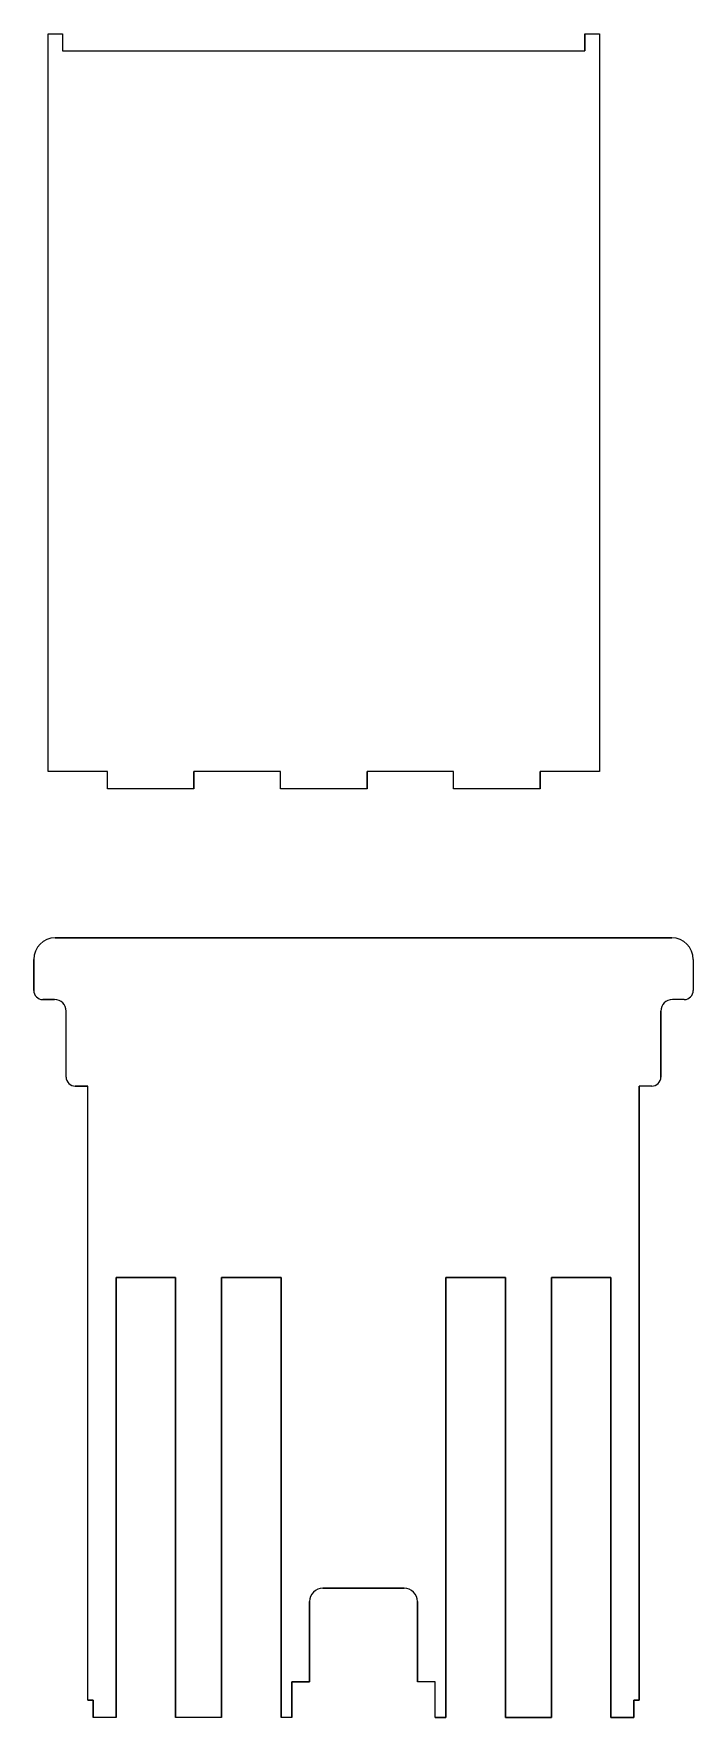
# Model space of a CAD drawing. Header units: millimetres. Extents: x 6 to 364, y 12 to 323.
# Drawn here: x 241.6 to 363.6, y 12 to 323.4 of the extents above; entities that cross this region are included whole.
import ezdxf

# ---------------------------------------------------------------- set-up
doc = ezdxf.new("R2010")
doc.units = ezdxf.units.MM
doc.layers.add('Outer Panels Sketch', color=7, linetype='Continuous')

msp = doc.modelspace()

# ---------------------------------------------------------------- linework, layer by layer
at = {"layer": 'Outer Panels Sketch'}
for p, q in [((244.23, 186.89, 121.45), (244.23, 323.39, 121.45)), ((244.23, 186.89, 121.45), (244.23, 323.39, 121.45)), ((244.23, 186.89, 121.45), (244.23, 323.39, 121.45)), ((244.23, 323.39, 121.45), (246.93, 323.39, 121.45)), ((244.23, 323.39, 121.45), (246.93, 323.39, 121.45)), ((244.23, 323.39, 121.45), (246.93, 323.39, 121.45)), ((246.93, 323.39, 121.45), (246.93, 320.19, 121.45)), ((246.93, 323.39, 121.45), (246.93, 320.19, 121.45)), ((246.93, 323.39, 121.45), (246.93, 320.19, 121.45)), ((343.53, 323.39, 121.45), (346.23, 323.39, 121.45)), ((343.53, 323.39, 121.45), (346.23, 323.39, 121.45)), ((343.53, 323.39, 121.45), (346.23, 323.39, 121.45)), ((343.53, 323.39, 121.45), (343.53, 320.19, 121.45)), ((343.53, 323.39, 121.45), (343.53, 320.19, 121.45)), ((343.53, 320.19, 121.45), (343.53, 323.39, 121.45)), ((346.23, 323.39, 121.45), (346.23, 186.89, 121.45)), ((346.23, 323.39, 121.45), (346.23, 186.89, 121.45)), ((346.23, 323.39, 121.45), (346.23, 186.89, 121.45)), ((246.93, 320.19, 121.45), (343.53, 320.19, 121.45)), ((246.93, 320.19, 121.45), (343.53, 320.19, 121.45)), ((246.93, 320.19, 121.45), (343.53, 320.19, 121.45)), ((255.23, 186.89, 121.45), (244.23, 186.89, 121.45)), ((255.23, 186.89, 121.45), (244.23, 186.89, 121.45)), ((255.23, 186.89, 121.45), (244.23, 186.89, 121.45)), ((255.23, 183.69, 121.45), (255.23, 186.89, 121.45)), ((255.23, 183.69, 121.45), (255.23, 186.89, 121.45)), ((255.23, 183.69, 121.45), (255.23, 186.89, 121.45)), ((271.23, 183.69, 121.45), (271.23, 186.89, 121.45)), ((287.23, 186.89, 121.45), (271.23, 186.89, 121.45)), ((271.23, 183.69, 121.45), (271.23, 186.89, 121.45)), ((287.23, 186.89, 121.45), (271.23, 186.89, 121.45)), ((287.23, 186.89, 121.45), (271.23, 186.89, 121.45)), ((271.23, 186.89, 121.45), (271.23, 183.69, 121.45)), ((287.23, 183.69, 121.45), (287.23, 186.89, 121.45)), ((287.23, 183.69, 121.45), (287.23, 186.89, 121.45)), ((287.23, 183.69, 121.45), (287.23, 186.89, 121.45)), ((319.23, 186.89, 121.45), (303.23, 186.89, 121.45)), ((303.23, 183.69, 121.45), (303.23, 186.89, 121.45)), ((303.23, 186.89, 121.45), (303.23, 183.69, 121.45)), ((319.23, 186.89, 121.45), (303.23, 186.89, 121.45)), ((303.23, 183.69, 121.45), (303.23, 186.89, 121.45)), ((319.23, 186.89, 121.45), (303.23, 186.89, 121.45)), ((319.23, 183.69, 121.45), (319.23, 186.89, 121.45)), ((319.23, 183.69, 121.45), (319.23, 186.89, 121.45)), ((319.23, 183.69, 121.45), (319.23, 186.89, 121.45)), ((335.23, 183.69, 121.45), (335.23, 186.89, 121.45)), ((346.23, 186.89, 121.45), (335.23, 186.89, 121.45)), ((335.23, 186.89, 121.45), (335.23, 183.69, 121.45)), ((346.23, 186.89, 121.45), (335.23, 186.89, 121.45)), ((335.23, 183.69, 121.45), (335.23, 186.89, 121.45)), ((346.23, 186.89, 121.45), (335.23, 186.89, 121.45)), ((271.23, 183.69, 121.45), (255.23, 183.69, 121.45)), ((271.23, 183.69, 121.45), (255.23, 183.69, 121.45)), ((271.23, 183.69, 121.45), (255.23, 183.69, 121.45)), ((303.23, 183.69, 121.45), (287.23, 183.69, 121.45)), ((303.23, 183.69, 121.45), (287.23, 183.69, 121.45)), ((303.23, 183.69, 121.45), (287.23, 183.69, 121.45)), ((335.23, 183.69, 121.45), (319.23, 183.69, 121.45)), ((335.23, 183.69, 121.45), (319.23, 183.69, 121.45)), ((335.23, 183.69, 121.45), (319.23, 183.69, 121.45)), ((359.58, 156.16, 121.45), (245.58, 156.16, 121.45)), ((245.58, 156.16, 121.45), (359.58, 156.16, 121.45)), ((359.58, 156.16, 121.45), (245.58, 156.16, 121.45)), ((241.58, 152.16, 121.45), (241.58, 146.43, 121.45)), ((241.58, 152.16, 121.45), (241.58, 146.43, 121.45)), ((241.58, 146.43, 121.45), (241.58, 152.16, 121.45)), ((363.58, 152.16, 121.45), (363.58, 146.43, 121.45)), ((363.58, 152.16, 121.45), (363.58, 146.43, 121.45)), ((363.58, 152.16, 121.45), (363.58, 146.43, 121.45)), ((245.45, 144.74, 121.45), (243.27, 144.74, 121.45)), ((243.27, 144.74, 121.45), (245.45, 144.74, 121.45)), ((243.27, 144.74, 121.45), (245.45, 144.74, 121.45)), ((361.89, 144.74, 121.45), (359.71, 144.74, 121.45)), ((361.89, 144.74, 121.45), (359.71, 144.74, 121.45)), ((361.89, 144.74, 121.45), (359.71, 144.74, 121.45)), ((247.58, 130.41, 121.45), (247.58, 142.61, 121.45)), ((247.58, 130.41, 121.45), (247.58, 142.61, 121.45)), ((247.58, 130.41, 121.45), (247.58, 142.61, 121.45)), ((357.58, 130.41, 121.45), (357.58, 142.61, 121.45)), ((357.58, 142.61, 121.45), (357.58, 130.41, 121.45)), ((357.58, 130.41, 121.45), (357.58, 142.61, 121.45)), ((251.58, 128.72, 121.45), (249.27, 128.72, 121.45)), ((249.27, 128.72, 121.45), (251.58, 128.72, 121.45)), ((249.27, 128.72, 121.45), (251.58, 128.72, 121.45)), ((251.58, 15.17, 121.45), (251.58, 128.72, 121.45)), ((251.58, 15.17, 121.45), (251.58, 128.72, 121.45)), ((251.58, 15.17, 121.45), (251.58, 128.72, 121.45)), ((355.89, 128.72, 121.45), (353.58, 128.72, 121.45)), ((353.58, 15.17, 121.45), (353.58, 128.72, 121.45)), ((353.58, 128.72, 121.45), (353.58, 15.17, 121.45)), ((355.89, 128.72, 121.45), (353.58, 128.72, 121.45)), ((353.58, 15.17, 121.45), (353.58, 128.72, 121.45)), ((355.89, 128.72, 121.45), (353.58, 128.72, 121.45)), ((256.83, 93.31, 121.45), (256.83, 11.97, 121.45)), ((256.83, 93.31, 121.45), (256.83, 11.97, 121.45)), ((267.83, 93.31, 121.45), (256.83, 93.31, 121.45)), ((256.83, 93.31, 121.45), (267.83, 93.31, 121.45)), ((267.83, 93.31, 121.45), (256.83, 93.31, 121.45)), ((256.83, 11.97, 121.45), (256.83, 93.31, 121.45)), ((267.83, 11.97, 121.45), (267.83, 93.31, 121.45)), ((267.83, 93.31, 121.45), (267.83, 11.97, 121.45)), ((267.83, 11.97, 121.45), (267.83, 93.31, 121.45)), ((276.33, 93.31, 121.45), (276.33, 11.97, 121.45)), ((276.33, 93.31, 121.45), (276.33, 11.97, 121.45)), ((276.33, 93.31, 121.45), (287.33, 93.31, 121.45)), ((287.33, 93.31, 121.45), (276.33, 93.31, 121.45)), ((276.33, 11.97, 121.45), (276.33, 93.31, 121.45)), ((287.33, 93.31, 121.45), (276.33, 93.31, 121.45)), ((287.33, 93.31, 121.45), (287.33, 11.97, 121.45)), ((287.33, 11.97, 121.45), (287.33, 93.31, 121.45)), ((287.33, 11.97, 121.45), (287.33, 93.31, 121.45)), ((328.83, 93.31, 121.45), (317.83, 93.31, 121.45)), ((317.83, 93.31, 121.45), (317.83, 11.97, 121.45)), ((317.83, 93.31, 121.45), (328.83, 93.31, 121.45)), ((328.83, 93.31, 121.45), (317.83, 93.31, 121.45)), ((317.83, 93.31, 121.45), (317.83, 11.97, 121.45)), ((317.83, 11.97, 121.45), (317.83, 93.31, 121.45)), ((328.83, 93.31, 121.45), (328.83, 11.97, 121.45)), ((328.83, 11.97, 121.45), (328.83, 93.31, 121.45)), ((328.83, 11.97, 121.45), (328.83, 93.31, 121.45)), ((337.33, 93.31, 121.45), (348.33, 93.31, 121.45)), ((337.33, 11.97, 121.45), (337.33, 93.31, 121.45)), ((348.33, 93.31, 121.45), (337.33, 93.31, 121.45)), ((337.33, 93.31, 121.45), (337.33, 11.97, 121.45)), ((348.33, 93.31, 121.45), (337.33, 93.31, 121.45)), ((337.33, 93.31, 121.45), (337.33, 11.97, 121.45)), ((348.33, 93.31, 121.45), (348.33, 11.97, 121.45)), ((348.33, 11.97, 121.45), (348.33, 93.31, 121.45)), ((348.33, 11.97, 121.45), (348.33, 93.31, 121.45)), ((295.08, 35.88, 121.45), (310.08, 35.88, 121.45)), ((310.08, 35.88, 121.45), (295.08, 35.88, 121.45)), ((310.08, 35.88, 121.45), (295.08, 35.88, 121.45)), ((292.58, 18.57, 121.45), (292.58, 33.38, 121.45)), ((292.58, 33.38, 121.45), (292.58, 18.57, 121.45)), ((292.58, 33.38, 121.45), (292.58, 18.57, 121.45)), ((312.58, 18.57, 121.45), (312.58, 33.38, 121.45)), ((312.58, 18.57, 121.45), (312.58, 33.38, 121.45)), ((312.58, 33.38, 121.45), (312.58, 18.57, 121.45)), ((289.33, 11.97, 121.45), (289.33, 18.57, 121.45)), ((289.33, 18.57, 121.45), (292.58, 18.57, 121.45)), ((289.33, 11.97, 121.45), (289.33, 18.57, 121.45)), ((292.58, 18.57, 121.45), (289.33, 18.57, 121.45)), ((289.33, 18.57, 121.45), (289.33, 11.97, 121.45)), ((289.33, 18.57, 121.45), (292.58, 18.57, 121.45)), ((315.83, 18.57, 121.45), (312.58, 18.57, 121.45)), ((315.83, 18.57, 121.45), (312.58, 18.57, 121.45)), ((315.83, 18.57, 121.45), (312.58, 18.57, 121.45)), ((315.83, 11.97, 121.45), (315.83, 18.57, 121.45)), ((315.83, 11.97, 121.45), (315.83, 18.57, 121.45)), ((315.83, 11.97, 121.45), (315.83, 18.57, 121.45)), ((251.58, 15.17, 121.45), (252.58, 15.17, 121.45)), ((252.58, 15.17, 121.45), (251.58, 15.17, 121.45)), ((252.58, 15.17, 121.45), (251.58, 15.17, 121.45)), ((252.58, 15.17, 121.45), (252.58, 11.97, 121.45)), ((252.58, 11.97, 121.45), (252.58, 15.17, 121.45)), ((252.58, 11.97, 121.45), (252.58, 15.17, 121.45)), ((352.58, 15.17, 121.45), (353.58, 15.17, 121.45)), ((352.58, 15.17, 121.45), (352.58, 11.97, 121.45)), ((353.58, 15.17, 121.45), (352.58, 15.17, 121.45)), ((353.58, 15.17, 121.45), (352.58, 15.17, 121.45)), ((352.58, 15.17, 121.45), (352.58, 11.97, 121.45)), ((352.58, 11.97, 121.45), (352.58, 15.17, 121.45)), ((256.83, 11.97, 121.45), (252.58, 11.97, 121.45)), ((256.83, 11.97, 121.45), (252.58, 11.97, 121.45)), ((256.83, 11.97, 121.45), (252.58, 11.97, 121.45)), ((276.33, 11.97, 121.45), (267.83, 11.97, 121.45)), ((276.33, 11.97, 121.45), (267.83, 11.97, 121.45)), ((276.33, 11.97, 121.45), (267.83, 11.97, 121.45)), ((289.33, 11.97, 121.45), (287.33, 11.97, 121.45)), ((289.33, 11.97, 121.45), (287.33, 11.97, 121.45)), ((289.33, 11.97, 121.45), (287.33, 11.97, 121.45)), ((315.83, 11.97, 121.45), (317.83, 11.97, 121.45)), ((315.83, 11.97, 121.45), (317.83, 11.97, 121.45)), ((317.83, 11.97, 121.45), (315.83, 11.97, 121.45)), ((328.83, 11.97, 121.45), (337.33, 11.97, 121.45)), ((337.33, 11.97, 121.45), (328.83, 11.97, 121.45)), ((328.83, 11.97, 121.45), (337.33, 11.97, 121.45)), ((348.33, 11.97, 121.45), (352.58, 11.97, 121.45)), ((352.58, 11.97, 121.45), (348.33, 11.97, 121.45)), ((348.33, 11.97, 121.45), (352.58, 11.97, 121.45))]:
    msp.add_line(p, q, dxfattribs=at)
for centre, radius, start, end in [((245.58, 152.16, 121.45), 4, 90, 180), ((245.58, 152.16, 121.45), 4, 90, 180), ((245.58, 152.16, 121.45), 4, 90, 180), ((359.58, 152.16, 121.45), 4, 0, 90), ((359.58, 152.16, 121.45), 4, 0, 90), ((359.58, 152.16, 121.45), 4, 0, 90), ((243.27, 146.43, 121.45), 1.69, 180, 270), ((243.27, 146.43, 121.45), 1.69, 180, 270), ((243.27, 146.43, 121.45), 1.69, 180, 270), ((361.89, 146.43, 121.45), 1.69, 270, 0), ((361.89, 146.43, 121.45), 1.69, 270, 360), ((361.89, 146.43, 121.45), 1.69, 270, 360), ((245.45, 142.61, 121.45), 2.13, 0, 90), ((245.45, 142.61, 121.45), 2.13, 0, 90), ((245.45, 142.61, 121.45), 2.13, 0, 90), ((359.71, 142.61, 121.45), 2.13, 90, 180), ((359.71, 142.61, 121.45), 2.13, 90, 180), ((359.71, 142.61, 121.45), 2.13, 90, 180), ((249.27, 130.41, 121.45), 1.69, 180, 270), ((249.27, 130.41, 121.45), 1.69, 180, 270), ((249.27, 130.41, 121.45), 1.69, 180, 270), ((355.89, 130.41, 121.45), 1.69, 270, 0), ((355.89, 130.41, 121.45), 1.69, 270, 0), ((355.89, 130.41, 121.45), 1.69, 270, 0), ((295.08, 33.38, 121.45), 2.5, 90, 180), ((295.08, 33.38, 121.45), 2.5, 90, 180), ((295.08, 33.38, 121.45), 2.5, 90, 180), ((310.08, 33.38, 121.45), 2.5, 360, 90), ((310.08, 33.38, 121.45), 2.5, 0, 90), ((310.08, 33.38, 121.45), 2.5, 0, 90)]:
    msp.add_arc(centre, radius, start, end, dxfattribs=at)

doc.saveas('drawing.dxf')
